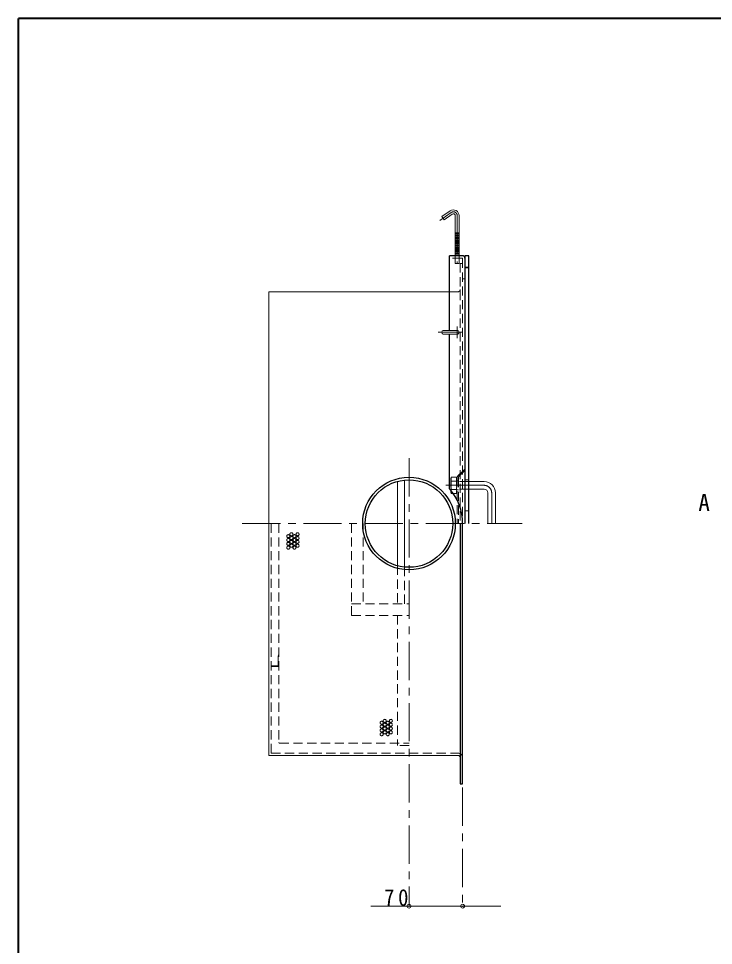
# Model space of a CAD drawing. Units: millimetres at full size, sheet at 1:10; details may follow other scales. Extents: x -2125 to 1925, y -1405 to 1405.
# Drawn here: x -2125 to -1217, y 194 to 1405 of the extents above; entities that cross this region are included whole.
import ezdxf
from ezdxf.enums import TextEntityAlignment as Align

# ---------------------------------------------------------------- set-up
doc = ezdxf.new("R2010")
doc.units = ezdxf.units.MM
doc.header["$LTSCALE"] = 10
doc.header["$PDMODE"] = 32
doc.header["$PDSIZE"] = 5
doc.linetypes.add('CHAIN1', pattern=[8, 5, -1, 1, -1])
doc.linetypes.add('DASHED1', pattern=[1.8, 1.2, -0.6])
doc.layers.add('0-A', color=4, linetype='Continuous', lineweight=9)
doc.styles.add('ＭＳ ゴシック', font='')
doc.styles.get('ＭＳ ゴシック').set_extended_font_data('MS Gothic')

msp = doc.modelspace()

# ---------------------------------------------------------------- linework, layer by layer
at = {"layer": '0-A', "color": 1, "lineweight": 40}
for p in [(-2124.8, -1404.98), (1925.2, 1405.02)]:
    msp.add_line(p, (-2124.8, 1405.02), dxfattribs=at)
at = {"layer": '0-A', "linetype": 'CHAIN1'}
for p, q in [((-1559.66, 1151.51), (-1574.39, 1141.2)), ((-1551.8, 1147.41), (-1551.8, 1085.12)), ((-1544.3, 995.02), (-1576.73, 995.02)), ((-1551.8, 987.52), (-1551.8, 1002.52)), ((-1614.8, 830.52), (-1614.8, 245.02)), ((-1516.8, 795.02), (-1570.3, 795.02)), ((-1506.8, 745.02), (-1506.8, 785.02)), ((-1832.8, 745.02), (-1466.8, 745.02)), ((-1544.8, 400.02), (-1544.8, 245.02))]:
    msp.add_line(p, q, dxfattribs=at)
at = {"layer": '0-A', "color": 7, "lineweight": 18}
for p, q in [((-1561.1, 1153.56), (-1571.73, 1146.11)), ((-1568.86, 1142.02), (-1571.73, 1146.11)), ((-1558.23, 1149.46), (-1568.86, 1142.02)), ((-1554.3, 1147.41), (-1554.3, 1095.02)), ((-1549.3, 1147.41), (-1549.3, 1095.02)), ((-1551.8, 997.52), (-1570.29, 997.52)), ((-1551.8, 992.52), (-1570.29, 992.52)), ((-1620.8, 801.85), (-1620.8, 688.18)), ((-1536.8, 800.02), (-1516.8, 800.02)), ((-1536.8, 790.02), (-1516.8, 790.02)), ((-1511.8, 745.02), (-1511.8, 785.02)), ((-1501.8, 745.02), (-1501.8, 785.02)), ((-1797.8, 442.02), (-1797.8, 745.02)), ((-1550.8, 442.02), (-1797.8, 442.02))]:
    msp.add_line(p, q, dxfattribs=at)
at = {"layer": '0-A'}
for p, q in [((-1554.3, 1124.92), (-1549.3, 1124.92)), ((-1549.3, 1124.05), (-1554.3, 1124.46)), ((-1549.3, 1123.04), (-1554.3, 1123.45)), ((-1549.3, 1122.04), (-1554.3, 1122.45)), ((-1549.3, 1121.04), (-1554.3, 1121.45)), ((-1549.3, 1120.03), (-1554.3, 1120.44)), ((-1549.3, 1119.03), (-1554.3, 1119.44)), ((-1549.3, 1118.03), (-1554.3, 1118.44)), ((-1549.3, 1117.02), (-1554.3, 1117.43)), ((-1549.3, 1116.02), (-1554.3, 1116.43)), ((-1549.3, 1115.02), (-1554.3, 1115.43)), ((-1549.3, 1114.01), (-1554.3, 1114.42)), ((-1549.3, 1113.01), (-1554.3, 1113.42)), ((-1549.3, 1112.01), (-1554.3, 1112.42)), ((-1549.3, 1111), (-1554.3, 1111.41)), ((-1549.3, 1110), (-1554.3, 1110.41)), ((-1549.3, 1109), (-1554.3, 1109.41)), ((-1549.3, 1107.99), (-1554.3, 1108.4)), ((-1549.3, 1106.99), (-1554.3, 1107.4)), ((-1549.3, 1105.99), (-1554.3, 1106.4)), ((-1549.3, 1104.98), (-1554.3, 1105.39)), ((-1549.3, 1103.98), (-1554.3, 1104.39)), ((-1549.3, 1102.98), (-1554.3, 1103.39)), ((-1549.3, 1101.97), (-1554.3, 1102.38)), ((-1549.3, 1100.97), (-1554.3, 1101.38)), ((-1549.3, 1099.97), (-1554.3, 1100.38)), ((-1549.3, 1098.96), (-1554.3, 1099.37)), ((-1549.3, 1097.96), (-1554.3, 1098.37)), ((-1549.3, 1096.96), (-1554.3, 1097.37)), ((-1549.3, 1095.95), (-1554.3, 1096.36)), ((-1550.13, 1095.02), (-1554.3, 1095.36)), ((-1797.8, 1048.02), (-1561.8, 1048.02)), ((-1797.8, 745.02), (-1797.8, 1048.02)), ((-1629.8, 800.16), (-1629.8, 689.87)), ((-1494.8, 245.02), (-1664.8, 245.02))]:
    msp.add_line(p, q, dxfattribs=at)
at = {"layer": '0-A', "color": 5, "lineweight": 25}
for p, q in [((-1544.8, 1095.02), (-1561.8, 1095.02)), ((-1561.8, 997.52), (-1561.8, 1095.02)), ((-1536.8, 1095.02), (-1541.8, 1095.02)), ((-1541.8, 1095.02), (-1541.8, 745.02)), ((-1536.8, 745.02), (-1536.8, 1095.02)), ((-1561.8, 790.75), (-1561.8, 992.52)), ((-1547.8, 745.02), (-1547.8, 405.02)), ((-1544.8, 405.02), (-1544.8, 745.02)), ((-1547.8, 405.02), (-1544.8, 405.02))]:
    msp.add_line(p, q, dxfattribs=at)
at = {"layer": '0-A', "color": 7, "linetype": 'DASHED1', "lineweight": 18}
for p, q in [((-1545.8, 1092.02), (-1561.8, 1092.02)), ((-1544.8, 1091.02), (-1544.8, 745.02)), ((-1536.8, 1080.02), (-1541.8, 1080.02)), ((-1541.8, 1065.02), (-1544.8, 1065.02))]:
    msp.add_line(p, q, dxfattribs=at)
at = {"layer": '0-A', "linetype": 'DASHED1'}
for p, q in [((-1554.3, 1095.02), (-1554.3, 1085.02)), ((-1549.3, 1095.02), (-1549.3, 1085.02)), ((-1549.3, 1085.02), (-1554.3, 1085.02)), ((-1544.8, 1085.02), (-1547.8, 1085.02)), ((-1547.8, 1085.02), (-1547.8, 745.02)), ((-1537.3, 1079.02), (-1541.8, 1079.02)), ((-1537.3, 1079.02), (-1537.3, 745.02)), ((-1561.8, 1048.02), (-1550.8, 1048.02)), ((-1550.92, 807.4), (-1541.8, 816.52)), ((-1549.42, 806.78), (-1541.8, 814.4)), ((-1559.8, 805.52), (-1560.3, 804.02)), ((-1560.3, 804.02), (-1560.3, 786.02)), ((-1560.3, 804.02), (-1559.8, 800.52)), ((-1552.8, 805.52), (-1559.8, 805.52)), ((-1559.8, 805.52), (-1559.8, 784.52)), ((-1552.8, 800.52), (-1559.8, 800.52)), ((-1552.8, 805.52), (-1552.8, 784.52)), ((-1552.3, 804.02), (-1552.3, 786.02)), ((-1536.8, 800.02), (-1552.3, 800.02)), ((-1551.8, 805.28), (-1551.8, 745.02)), ((-1550.3, 801.02), (-1551.8, 801.02)), ((-1550.3, 804.65), (-1550.3, 745.02)), ((-1537.3, 802.02), (-1541.8, 802.02)), ((-1552.8, 789.52), (-1559.8, 789.52)), ((-1552.3, 795.02), (-1552.8, 789.52)), ((-1552.8, 789.52), (-1552.3, 786.02)), ((-1536.8, 790.02), (-1552.3, 790.02)), ((-1550.3, 789.02), (-1551.8, 789.02)), ((-1559.8, 784.52), (-1560.3, 786.02)), ((-1552.8, 784.52), (-1559.8, 784.52)), ((-1552.3, 786.02), (-1552.8, 784.52)), ((-1537.3, 761.6), (-1541.8, 761.6)), ((-1794.8, 745.02), (-1794.8, 442.02)), ((-1784.8, 745.02), (-1784.8, 459.02)), ((-1689.8, 745.02), (-1689.8, 625.02)), ((-1674.8, 745.02), (-1674.8, 640.02)), ((-1629.8, 689.87), (-1629.8, 640.02)), ((-1620.8, 688.18), (-1620.8, 640.02)), ((-1689.8, 640.02), (-1614.8, 640.02)), ((-1689.8, 625.02), (-1614.8, 625.02)), ((-1629.8, 625.02), (-1629.8, 455.02)), ((-1784.8, 573.02), (-1785.8, 573.02)), ((-1785.8, 560.02), (-1785.8, 573.02)), ((-1786.8, 559.02), (-1794.8, 559.02)), ((-1786.8, 558.02), (-1794.8, 558.02)), ((-1783.8, 458.02), (-1614.8, 458.02)), ((-1614.8, 455.02), (-1629.8, 455.02)), ((-1794.8, 445.02), (-1550.8, 445.02))]:
    msp.add_line(p, q, dxfattribs=at)
for points in [[(-1559.8, 800.52), (-1560.3, 795.02), (-1559.8, 789.52), (-1560.3, 786.02)], [(-1552.8, 805.52), (-1552.3, 804.02), (-1552.8, 800.52), (-1552.3, 795.02)]]:
    msp.add_lwpolyline(points, dxfattribs=at)
at = {"layer": '0-A', "color": 5, "lineweight": 25}
for radius in [60.5, 57.15]:
    msp.add_circle((-1614.8, 745.02), radius, dxfattribs=at)
at = {"layer": '0-A', "linetype": 'DASHED1'}
for centre in [(-1772.4, 728.56), (-1768.4, 731.06), (-1768.4, 726.06), (-1764.4, 728.56), (-1760.4, 731.06), (-1760.4, 726.06), (-1772.4, 723.56), (-1772.4, 718.56), (-1772.4, 713.56), (-1768.4, 721.06), (-1768.4, 716.06), (-1764.4, 723.56), (-1764.4, 718.56), (-1764.4, 713.56), (-1760.4, 721.06), (-1760.4, 716.06), (-1650.5, 484.7), (-1646.5, 487.2), (-1642.5, 484.7), (-1638.5, 487.2), (-1650.5, 479.7), (-1650.5, 474.7), (-1646.5, 482.2), (-1646.5, 477.2), (-1646.5, 472.2), (-1642.5, 479.7), (-1642.5, 474.7), (-1638.5, 482.2), (-1638.5, 477.2), (-1638.5, 472.2), (-1650.5, 469.7), (-1642.5, 469.7)]:
    msp.add_circle(centre, 2, dxfattribs=at)
at = {"layer": '0-A', "color": 7, "lineweight": 18}
for centre, radius, start, end in [((-1556.8, 1147.41), 7.5, 0, 125), ((-1556.8, 1147.41), 2.5, 0, 125), ((-1551.8, 995.02), 2.5, 270, 90), ((-1516.8, 785.02), 15, 0, 90), ((-1516.8, 785.02), 5, 0, 90), ((-1550.8, 439.02), 3, 0, 90)]:
    msp.add_arc(centre, radius, start, end, dxfattribs=at)
at = {"layer": '0-A', "linetype": 'CHAIN1'}
for centre, radius, end in [((-1556.8, 1147.41), 5, 125), ((-1516.8, 785.02), 10, 90)]:
    msp.add_arc(centre, radius, 0, end, dxfattribs=at)
at = {"layer": '0-A', "color": 7, "linetype": 'DASHED1', "lineweight": 18}
msp.add_arc((-1545.8, 1091.02), 1, 0, 90, dxfattribs=at)
at = {"layer": '0-A', "color": 5, "lineweight": 25}
for centre, radius, end in [((-1544.8, 1092.02), 3, 90), ((-1614.8, 745.02), 70, 40.78704)]:
    msp.add_arc(centre, radius, 0, end, dxfattribs=at)
at = {"layer": '0-A', "linetype": 'DASHED1'}
for centre, radius, start, end in [((-1550.8, 1051.02), 3, 270, 0), ((-1548.8, 805.28), 3, 135, 180), ((-1547.3, 804.65), 3, 135, 180), ((-1786.8, 560.02), 1, 270, 0), ((-1786.8, 560.02), 2, 270, 0), ((-1783.8, 459.02), 1, 180, 270), ((-1550.8, 439.02), 6, 0, 90)]:
    msp.add_arc(centre, radius, start, end, dxfattribs=at)
at = {"layer": '0-A', "color": 7, "lineweight": 18}
msp.add_ellipse((-1570.28, 995.02), major_axis=(0, -2.5), ratio=0.57, start_param=3.1415927, end_param=6.2831853, dxfattribs=at)
at = {"layer": '0-A'}
for p in [(-1614.8, 245.02), (-1544.8, 245.02)]:
    msp.add_point(p, dxfattribs=at)

# ---------------------------------------------------------------- texts
at = {"layer": '0-A', "color": 7, "style": 'ＭＳ ゴシック'}
msp.add_text('A', height=21.99, dxfattribs=at).set_placement((-1236.8, 755.02), align=Align.BOTTOM_LEFT)
at = {"layer": '0-A', "color": 7, "insert": (-1647.3, 245.02), "char_height": 21.99, "attachment_point": 7, "style": 'ＭＳ ゴシック'}
msp.add_mtext('\\T1.36;\\W0.9;70', dxfattribs=at)

doc.saveas('drawing.dxf')
